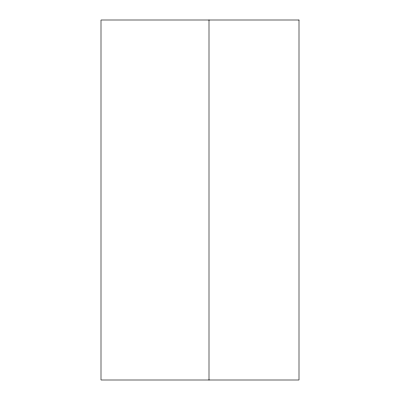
<?xml version="1.0" encoding="UTF-8"?>
<svg xmlns="http://www.w3.org/2000/svg" width="400" height="400" viewBox="0 0 400 400"><rect width="100%" height="100%" fill="white"/><g stroke="black" fill="none" stroke-linecap="round" stroke-linejoin="round"><path stroke-width="0.6" d="M209 20L209 380M299 20L101 20L101 380L299 380L299 20"/></g></svg>
